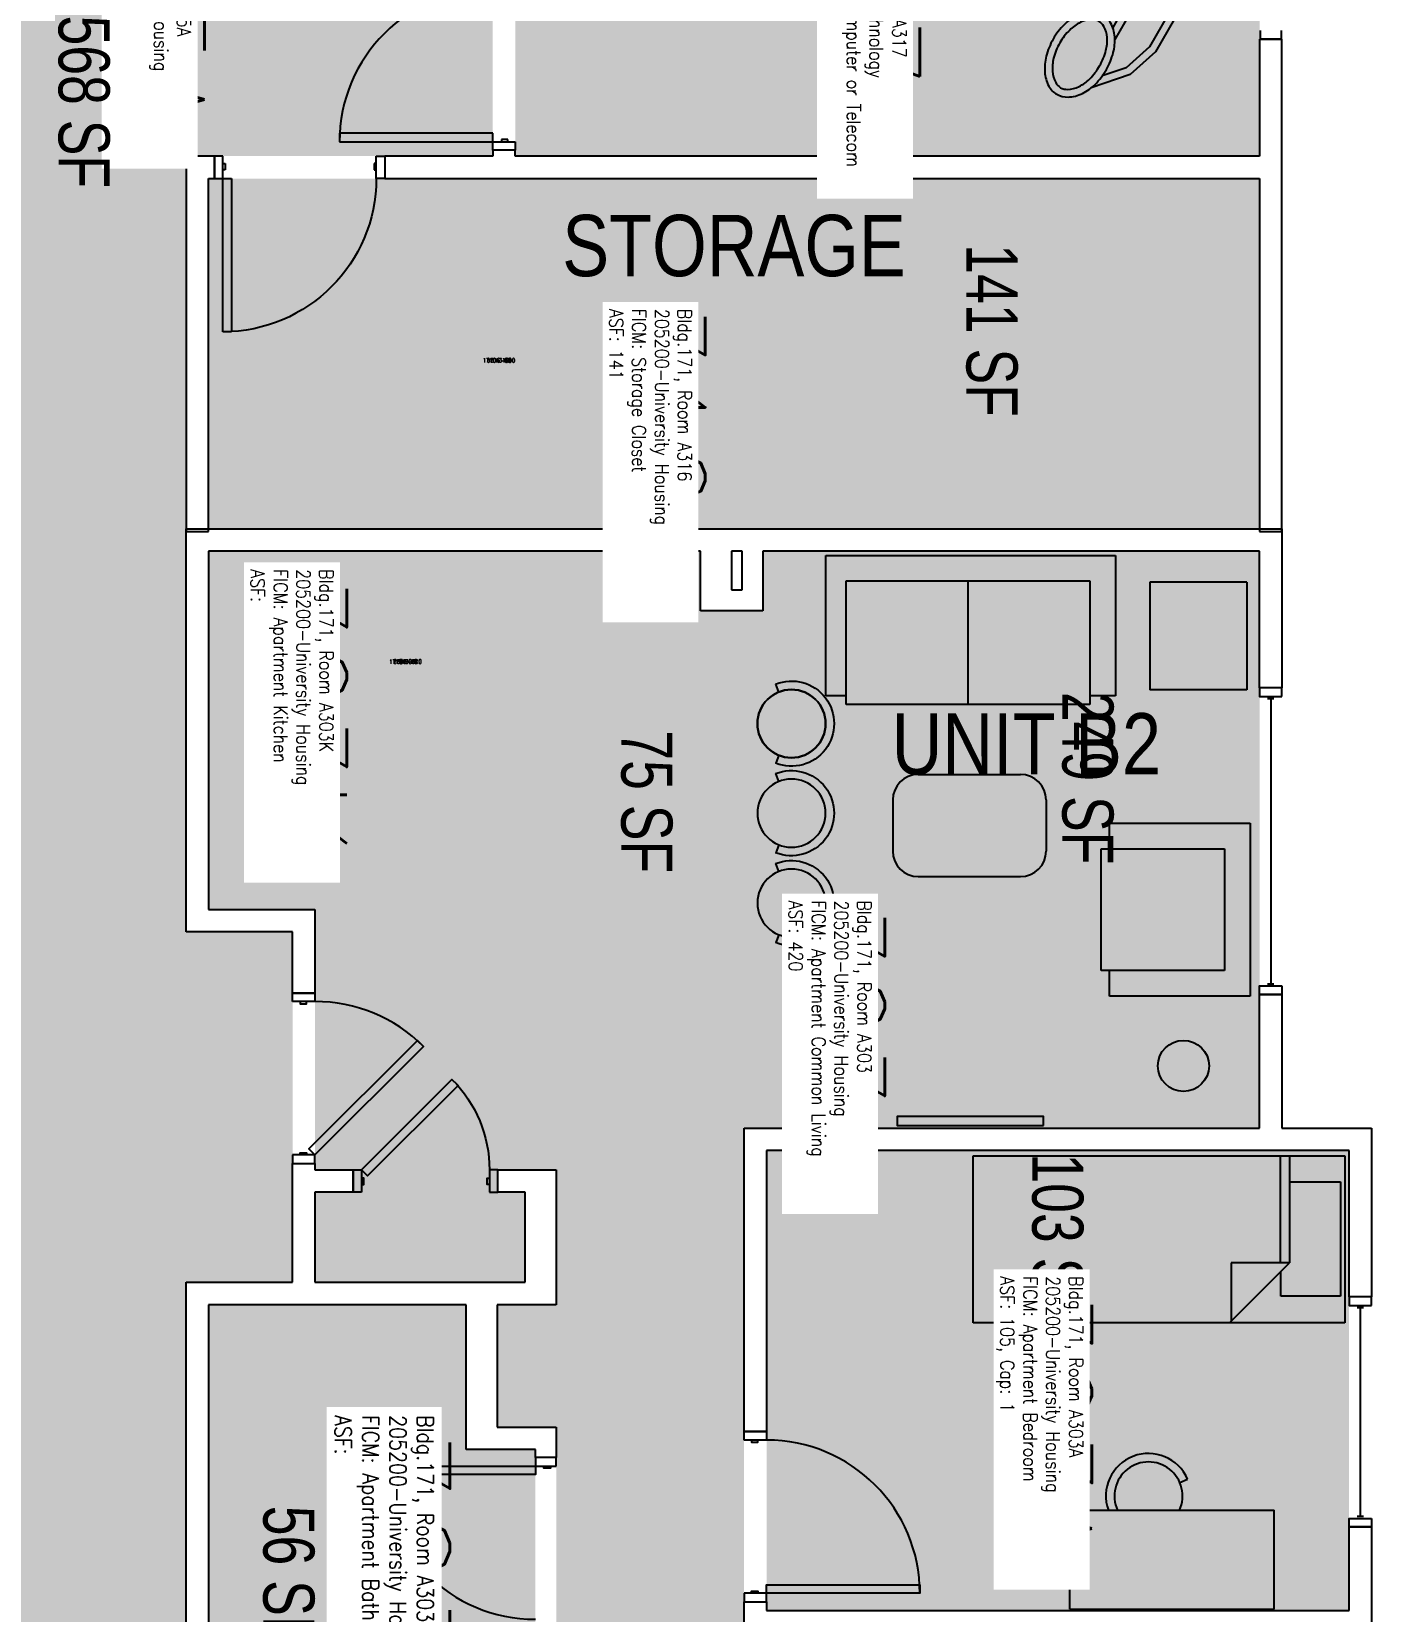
# Model space of a CAD drawing. Header units: inches. Extents: x 88 to 3257, y -489 to 2081.
# Drawn here: x 399.2 to 713.8, y 539.5 to 910.5 of the extents above; entities that cross this region are included whole.
import ezdxf
from ezdxf.enums import TextEntityAlignment as Align

# ---------------------------------------------------------------- set-up
doc = ezdxf.new("R2010")
doc.units = ezdxf.units.IN
doc.header["$LTSCALE"] = 48
doc.header["$MEASUREMENT"] = 0
for name, color, linetype in [('A-AREA-IDEN', 1, 'Continuous'), ('A-DOOR', 2, 'Continuous'), ('A-FURN', 3, 'Continuous'), ('A-GLAZ', 1, 'Continuous'), ('A-IDEN-ICON', 4, 'Continuous'), ('A-IDEN-RNUM', 7, 'Continuous'), ('A-IDEN-SNUM', 4, 'Continuous'), ('A-IDEN-VNUM', 4, 'Continuous'), ('A-WALL', 5, 'Continuous'), ('AREA-TEXT', 3, 'Continuous'), ('Rooms-Category-Color', 7, 'Continuous'), ('Rooms-College-Color', 7, 'Continuous'), ('Rooms-Department-Color', 7, 'Continuous'), ('Rooms-Division-Color', 7, 'Continuous'), ('Rooms-Information', 7, 'Continuous')]:
    doc.layers.add(name, color=color, linetype=linetype)
doc.styles.add('AREA', font='arial.ttf', dxfattribs={"width": 0.75, "height": 12})
doc.styles.add('ROOMSNUMBER', font='txt.shx', dxfattribs={"height": 0.03})
doc.styles.add('ROOMVNUMBER', font='simplex.shx', dxfattribs={"width": 0.85})
doc.styles.get("Standard").update_dxf_attribs({"font": 'ARIALN.TTF'})
pattern_1 = [(45, (1086.59335, 189.51828), (0.088388348, -0.088388348), [])]

# ---------------------------------------------------------------- blocks, each defined once
blk = doc.blocks.new('LUVSEAT')
at = {"layer": 'A-FURN'}
for p, q in [((0, 34), (-33, 34)), ((-33, 34), (-33, 28)), ((0, -34), (0, 34)), ((-6, 28), (-35, 28)), ((-35, 28), (-35, -29.21)), ((-6, -29.21), (-6, 28)), ((-35, -0.6), (-6, -0.6)), ((-35, -29.21), (-6, -29.21)), ((-33, -29.21), (-33, -34)), ((-33, -34), (0, -34))]:
    blk.add_line(p, q, dxfattribs=at)
blk = doc.blocks.new('Bar stool')
at = {"layer": 'A-FURN'}
for p, q in [((-7.43, -2.97), (-9.29, -3.71)), ((7.43, -2.97), (9.29, -3.71))]:
    blk.add_line(p, q, dxfattribs=at)
blk.add_circle((0, 0), 8, dxfattribs=at)
blk.add_arc((0, 0), 10, 338.206, 201.794, dxfattribs=at)
blk = doc.blocks.new('A$C4D89189E')
for p, q in [((0, 48), (0, 0)), ((0, 48), (23.25, 48)), ((23.25, 48), (23.25, 0)), ((29.75, 22.18), (30.53, 20.35)), ((0, 0), (23.25, 0.01))]:
    blk.add_line(p, q)
for radius, start, end in [(10, 293.206, 109.5297), (8, 245.2999, 114.7001)]:
    blk.add_arc((26.59, 29.54), radius, start, end)
blk = doc.blocks.new('BED_TWIN')
at = {"linetype": 'Continuous'}
for p, q in [((87.250002, 19.500025), (0, 19.500025)), ((0, 19.500025), (0, -19.740625)), ((12.96, 19.500025), (12.96, -5.659925)), ((15.12, -5.659925), (15.12, 19.500025)), ((87.250002, -19.740625), (87.250002, 19.504725)), ((12.96, 13.379975), (0.99222, 13.379975)), ((1, 13.376575), (1, -13.500025)), ((27.040597, -19.740625), (12.96, -5.659925)), ((12.96, -5.659925), (26.64, -5.659925)), ((26.64, -5.659925), (26.64, -19.340025)), ((15, -13.500025), (15, -7.717325)), ((1, -13.500025), (15, -13.500025)), ((0, -19.740625), (87.252733, -19.740625))]:
    blk.add_line(p, q, dxfattribs=at)
blk = doc.blocks.new('TV')
at = {"layer": 'A-FURN'}
blk.add_lwpolyline([(464.06, -449.82), (466.21, -449.82), (466.21, -484.13), (464.06, -484.13)], close=True, dxfattribs=at)
blk = doc.blocks.new('singleseat')
at = {"layer": 'A-FURN'}
for p, q in [((535.06, -401.29), (494.46, -401.29)), ((494.46, -401.29), (494.46, -434.29)), ((535.06, -434.29), (535.06, -401.29)), ((529.06, -407.29), (500.46, -407.29)), ((500.46, -407.29), (500.46, -436.29)), ((529.06, -436.29), (529.06, -407.29)), ((529.06, -436.29), (529.06, -407.29)), ((494.46, -434.29), (500.46, -434.29)), ((500.46, -436.29), (529.06, -436.29)), ((529.06, -434.29), (533.85, -434.29)), ((529.06, -434.29), (535.06, -434.29))]:
    blk.add_line(p, q, dxfattribs=at)
blk = doc.blocks.new('CPPHONE')
for p, q in [((0.0096, 0.0252), (-0.0196, -0.0252)), ((0.0169, 0.0279), (-0.0182, -0.0329))]:
    blk.add_line(p, q)
for points in [[(0.0288, 0.0786, 0.139889), (0.0216, 0.0804, 0.107118), (0.0122, 0.0781, 0.079812), (0.0039, 0.0722, 0.067459), (-0.0035, 0.0626, 0.067459), (-0.008, 0.0515, 0.079812), (-0.009, 0.0413, 0.107118), (-0.0064, 0.032, 0.139889), (-0.0012, 0.0267, 0.139889), (0.0061, 0.0248, 0.107118), (0.0155, 0.0272, 0.079812), (0.0238, 0.0331, 0.067459), (0.0312, 0.0426, 0.067459), (0.0357, 0.0538, 0.079812), (0.0367, 0.0639, 0.107118), (0.034, 0.0732, 0.139889)], [(0.0263, 0.0743, 0.139889), (0.0218, 0.0754, 0.107118), (0.0144, 0.0736, 0.079812), (0.0074, 0.0686, 0.067459), (0.0008, 0.0601, 0.067459), (-0.0032, 0.0502, 0.079812), (-0.004, 0.0417, 0.107118), (-0.0019, 0.0344, 0.139889), (0.0013, 0.031, 0.139889), (0.0059, 0.0298, 0.107118), (0.0133, 0.0317, 0.079812), (0.0203, 0.0367, 0.067459), (0.0268, 0.0451, 0.067459), (0.0309, 0.055, 0.079812), (0.0317, 0.0636, 0.107118), (0.0296, 0.0709, 0.139889)], [(-0.0262, -0.0167, 0.139889), (-0.0334, -0.0148, 0.107118), (-0.0428, -0.0172, 0.079812), (-0.0511, -0.0231, 0.067459), (-0.0585, -0.0326, 0.067459), (-0.063, -0.0438, 0.079812), (-0.064, -0.0539, 0.107118), (-0.0614, -0.0632, 0.139889), (-0.0562, -0.0686, 0.139889), (-0.0489, -0.0704, 0.107118), (-0.0395, -0.0681, 0.079812), (-0.0312, -0.0622, 0.067459), (-0.0238, -0.0526, 0.067459), (-0.0193, -0.0415, 0.079812), (-0.0183, -0.0313, 0.107118), (-0.021, -0.022, 0.139889)], [(-0.0287, -0.021, 0.139889), (-0.0332, -0.0198, 0.107118), (-0.0406, -0.0217, 0.079812), (-0.0476, -0.0267, 0.067459), (-0.0542, -0.0351, 0.067459), (-0.0582, -0.045, 0.079812), (-0.059, -0.0536, 0.107118), (-0.0569, -0.0609, 0.139889), (-0.0537, -0.0643, 0.139889), (-0.0491, -0.0654, 0.107118), (-0.0417, -0.0636, 0.079812), (-0.0347, -0.0586, 0.067459), (-0.0282, -0.0501, 0.067459), (-0.0241, -0.0402, 0.079812), (-0.0233, -0.0317, 0.107118), (-0.0254, -0.0244, 0.139889)]]:
    blk.add_lwpolyline(points, format="xyb", close=True)
for points in [[(0.0364, 0.0572), (0.0417, 0.0308), (0.0382, 0.0108), (0.0082, -0.0411), (-0.0083, -0.0558), (-0.0338, -0.0645)], [(0.0334, 0.047), (0.0366, 0.0307), (0.0334, 0.0126), (0.0043, -0.0379), (-0.0109, -0.0514), (-0.0265, -0.0567)]]:
    blk.add_lwpolyline(points)

msp = doc.modelspace()

# ---------------------------------------------------------------- hatches: boundary and pattern name
h = msp.add_hatch()
h.set_pattern_fill('ANSI31', color=256, style=0)
h.set_pattern_definition(pattern_1)
h.paths.add_polyline_path([(502.64, 520.99), (502.64, 579.72), (493.43, 579.72), (493.43, 520.99)], flags=9)
h = msp.add_hatch()
h.set_pattern_fill('ANSI31', color=256, style=0)
h.set_pattern_definition(pattern_1)
h.paths.add_polyline_path([(502.64, 520.99), (502.64, 579.72), (493.43, 579.72), (493.43, 520.99)], flags=9)
at = {"layer": 'Rooms-Category-Color', "true_color": 0xadadad}
msp.add_hatch(color=253, dxfattribs=at).paths.add_polyline_path([(547.22, 1168.24), (547.22, 1193.24), (464.89, 1193.24), (464.89, 1168.24), (375.5, 1168.24), (375.5, 1082.22), (350.5, 1082.22), (350.5, 999.89), (375.5, 999.89), (375.5, 815.86), (350.5, 815.86), (350.5, 733.53), (375.5, 733.53), (374.88, 226), (435.5, 226), (435.5, 616.78), (460.5, 616.78), (460.5, 699.11), (435.5, 699.11), (435.5, 881.25), (507.5, 881.25), (507.5, 960.25), (435.5, 960.25), (435.5, 1023.88), (495.87, 1084.25), (547.22, 1084.25)])
at = {"layer": 'Rooms-Category-Color', "true_color": 0xe3c5e1}
msp.add_hatch(color=254, dxfattribs=at).paths.add_polyline_path([(687.5, 960.25), (687.5, 881.25), (512.75, 881.25), (512.75, 948.25), (536.75, 948.25), (536.75, 960.25)])
at = {"layer": 'Rooms-Category-Color', "true_color": 0x728ef3}
for points in [[(687.5, 876), (687.5, 793.75), (440.75, 793.75), (440.75, 876)], [(440.75, 704.36), (570.88, 704.36), (570.88, 774.5), (556.25, 774.5), (556.25, 788.5), (440.75, 788.5)], [(570.88, 788.5), (570.88, 704.36), (465.75, 704.36), (465.75, 643.23), (474.7, 643.23), (474.7, 637.98), (465.75, 637.98), (465.75, 616.78), (515.13, 616.78), (515.13, 637.98), (508.7, 637.98), (508.7, 643.23), (522.38, 643.23), (522.38, 611.53), (508.5, 611.53), (508.5, 582.78), (522.38, 582.78), (522.38, 406.75), (508.5, 406.75), (508.5, 378), (566.5, 378), (566.5, 653), (687.5, 653), (687.5, 788.5)], [(708.5, 539.75), (708.5, 647.75), (571.75, 647.75), (571.75, 539.75)], [(440.75, 611.53), (440.75, 498.39), (517.5, 498.39), (517.5, 577.53), (501.25, 577.53), (501.25, 611.53)]]:
    msp.add_hatch(color=171, dxfattribs=at).paths.add_polyline_path(points)
at = {"layer": 'Rooms-College-Color', "true_color": 0xadadad}
for points in [[(547.22, 1168.24), (547.22, 1193.24), (464.89, 1193.24), (464.89, 1168.24), (375.5, 1168.24), (375.5, 1082.22), (350.5, 1082.22), (350.5, 999.89), (375.5, 999.89), (375.5, 815.86), (350.5, 815.86), (350.5, 733.53), (375.5, 733.53), (374.88, 226), (435.5, 226), (435.5, 616.78), (460.5, 616.78), (460.5, 699.11), (435.5, 699.11), (435.5, 881.25), (507.5, 881.25), (507.5, 960.25), (435.5, 960.25), (435.5, 1023.88), (495.87, 1084.25), (547.22, 1084.25)], [(687.5, 960.25), (687.5, 881.25), (512.75, 881.25), (512.75, 948.25), (536.75, 948.25), (536.75, 960.25)], [(687.5, 876), (687.5, 793.75), (440.75, 793.75), (440.75, 876)], [(440.75, 704.36), (570.88, 704.36), (570.88, 774.5), (556.25, 774.5), (556.25, 788.5), (440.75, 788.5)], [(570.88, 788.5), (570.88, 704.36), (465.75, 704.36), (465.75, 643.23), (474.7, 643.23), (474.7, 637.98), (465.75, 637.98), (465.75, 616.78), (515.13, 616.78), (515.13, 637.98), (508.7, 637.98), (508.7, 643.23), (522.38, 643.23), (522.38, 611.53), (508.5, 611.53), (508.5, 582.78), (522.38, 582.78), (522.38, 406.75), (508.5, 406.75), (508.5, 378), (566.5, 378), (566.5, 653), (687.5, 653), (687.5, 788.5)], [(708.5, 539.75), (708.5, 647.75), (571.75, 647.75), (571.75, 539.75)], [(440.75, 611.53), (440.75, 498.39), (517.5, 498.39), (517.5, 577.53), (501.25, 577.53), (501.25, 611.53)]]:
    msp.add_hatch(color=253, dxfattribs=at).paths.add_polyline_path(points)
at = {"layer": 'Rooms-Department-Color', "true_color": 0xacacac}
msp.add_hatch(color=253, dxfattribs=at).paths.add_polyline_path([(547.22, 1168.24), (547.22, 1193.24), (464.89, 1193.24), (464.89, 1168.24), (375.5, 1168.24), (375.5, 1082.22), (350.5, 1082.22), (350.5, 999.89), (375.5, 999.89), (375.5, 815.86), (350.5, 815.86), (350.5, 733.53), (375.5, 733.53), (374.88, 226), (435.5, 226), (435.5, 616.78), (460.5, 616.78), (460.5, 699.11), (435.5, 699.11), (435.5, 881.25), (507.5, 881.25), (507.5, 960.25), (435.5, 960.25), (435.5, 1023.88), (495.87, 1084.25), (547.22, 1084.25)])
at = {"layer": 'Rooms-Department-Color', "true_color": 0x604aed}
for points in [[(687.5, 960.25), (687.5, 881.25), (512.75, 881.25), (512.75, 948.25), (536.75, 948.25), (536.75, 960.25)], [(687.5, 876), (687.5, 793.75), (440.75, 793.75), (440.75, 876)], [(440.75, 704.36), (570.88, 704.36), (570.88, 774.5), (556.25, 774.5), (556.25, 788.5), (440.75, 788.5)], [(570.88, 788.5), (570.88, 704.36), (465.75, 704.36), (465.75, 643.23), (474.7, 643.23), (474.7, 637.98), (465.75, 637.98), (465.75, 616.78), (515.13, 616.78), (515.13, 637.98), (508.7, 637.98), (508.7, 643.23), (522.38, 643.23), (522.38, 611.53), (508.5, 611.53), (508.5, 582.78), (522.38, 582.78), (522.38, 406.75), (508.5, 406.75), (508.5, 378), (566.5, 378), (566.5, 653), (687.5, 653), (687.5, 788.5)], [(708.5, 539.75), (708.5, 647.75), (571.75, 647.75), (571.75, 539.75)], [(440.75, 611.53), (440.75, 498.39), (517.5, 498.39), (517.5, 577.53), (501.25, 577.53), (501.25, 611.53)]]:
    msp.add_hatch(color=173, dxfattribs=at).paths.add_polyline_path(points)
at = {"layer": 'Rooms-Division-Color', "true_color": 0xadadad}
msp.add_hatch(color=253, dxfattribs=at).paths.add_polyline_path([(547.22, 1168.24), (547.22, 1193.24), (464.89, 1193.24), (464.89, 1168.24), (375.5, 1168.24), (375.5, 1082.22), (350.5, 1082.22), (350.5, 999.89), (375.5, 999.89), (375.5, 815.86), (350.5, 815.86), (350.5, 733.53), (375.5, 733.53), (374.88, 226), (435.5, 226), (435.5, 616.78), (460.5, 616.78), (460.5, 699.11), (435.5, 699.11), (435.5, 881.25), (507.5, 881.25), (507.5, 960.25), (435.5, 960.25), (435.5, 1023.88), (495.87, 1084.25), (547.22, 1084.25)])
at = {"layer": 'Rooms-Division-Color', "true_color": 0x604aed}
for points in [[(687.5, 960.25), (687.5, 881.25), (512.75, 881.25), (512.75, 948.25), (536.75, 948.25), (536.75, 960.25)], [(687.5, 876), (687.5, 793.75), (440.75, 793.75), (440.75, 876)], [(440.75, 704.36), (570.88, 704.36), (570.88, 774.5), (556.25, 774.5), (556.25, 788.5), (440.75, 788.5)], [(570.88, 788.5), (570.88, 704.36), (465.75, 704.36), (465.75, 643.23), (474.7, 643.23), (474.7, 637.98), (465.75, 637.98), (465.75, 616.78), (515.13, 616.78), (515.13, 637.98), (508.7, 637.98), (508.7, 643.23), (522.38, 643.23), (522.38, 611.53), (508.5, 611.53), (508.5, 582.78), (522.38, 582.78), (522.38, 406.75), (508.5, 406.75), (508.5, 378), (566.5, 378), (566.5, 653), (687.5, 653), (687.5, 788.5)], [(708.5, 539.75), (708.5, 647.75), (571.75, 647.75), (571.75, 539.75)], [(440.75, 611.53), (440.75, 498.39), (517.5, 498.39), (517.5, 577.53), (501.25, 577.53), (501.25, 611.53)]]:
    msp.add_hatch(color=173, dxfattribs=at).paths.add_polyline_path(points)

# ---------------------------------------------------------------- linework, layer by layer
at = {"layer": 'A-DOOR'}
for p, q in [((507.5, 886.63), (471.5, 886.63)), ((471.5, 886.63), (471.5, 884.63)), ((507.5, 886.63), (471.5, 886.63)), ((471.5, 886.63), (471.5, 884.63)), ((471.5, 884.63), (507.5, 884.63)), ((471.5, 884.63), (507.5, 884.63)), ((507.5, 884.63), (507.5, 886.63)), ((507.5, 884.63), (507.5, 886.63)), ((507.5, 882.63), (507.5, 884.63)), ((507.5, 884.63), (512.75, 884.63)), ((507.5, 882.63), (507.5, 884.63)), ((507.5, 884.63), (512.75, 884.63)), ((511, 885.13), (509.5, 885.13)), ((509.5, 885.13), (509.5, 884.63)), ((511, 885.13), (509.5, 885.13)), ((509.5, 885.13), (509.5, 884.63)), ((509.5, 884.63), (511, 884.63)), ((509.5, 884.63), (511, 884.63)), ((511, 884.63), (511, 885.13)), ((511, 884.63), (511, 885.13)), ((512.75, 884.63), (512.75, 882.63)), ((512.75, 884.63), (512.75, 882.63)), ((444.13, 881.25), (442.13, 881.25)), ((442.13, 881.25), (442.13, 876)), ((444.13, 881.25), (442.13, 881.25)), ((442.13, 881.25), (442.13, 876)), ((444.13, 876), (444.13, 881.25)), ((444.13, 876), (444.13, 881.25)), ((444.13, 879.5), (444.63, 879.5)), ((444.13, 878), (444.13, 879.5)), ((444.13, 879.5), (444.63, 879.5)), ((444.13, 878), (444.13, 879.5)), ((444.63, 879.5), (444.63, 878)), ((444.63, 879.5), (444.63, 878)), ((480.13, 879.5), (479.63, 879.5)), ((479.63, 879.5), (479.63, 878)), ((480.13, 879.5), (479.63, 879.5)), ((479.63, 879.5), (479.63, 878)), ((480.13, 881.25), (482.13, 881.25)), ((480.13, 876), (480.13, 881.25)), ((480.13, 881.25), (482.13, 881.25)), ((480.13, 876), (480.13, 881.25)), ((480.13, 878), (480.13, 879.5)), ((480.13, 878), (480.13, 879.5)), ((482.13, 881.25), (482.13, 876)), ((482.13, 881.25), (482.13, 876)), ((512.75, 882.63), (507.5, 882.63)), ((512.75, 882.63), (507.5, 882.63)), ((442.13, 876), (444.13, 876)), ((442.13, 876), (444.13, 876)), ((444.63, 878), (444.13, 878)), ((444.63, 878), (444.13, 878)), ((444.13, 876), (446.13, 876)), ((444.13, 840), (444.13, 876)), ((444.13, 876), (446.13, 876)), ((444.13, 840), (444.13, 876)), ((446.13, 876), (446.13, 840)), ((446.13, 876), (446.13, 840)), ((479.63, 878), (480.13, 878)), ((479.63, 878), (480.13, 878)), ((482.13, 876), (480.13, 876)), ((482.13, 876), (480.13, 876)), ((446.13, 840), (444.13, 840)), ((446.13, 840), (444.13, 840))]:
    msp.add_line(p, q, dxfattribs=at)
for points in [[(460.5, 682.72), (460.5, 684.72), (465.75, 684.72), (465.75, 682.72)], [(460.5, 682.72), (460.5, 684.72), (465.75, 684.72), (465.75, 682.72)], [(462.25, 682.72), (462.25, 682.22), (463.75, 682.22), (463.75, 682.72)], [(462.25, 682.72), (462.25, 682.22), (463.75, 682.22), (463.75, 682.72)], [(465.75, 646.72), (464.34, 648.13), (489.79, 673.59), (491.21, 672.17)], [(465.75, 646.72), (464.34, 648.13), (489.79, 673.59), (491.21, 672.17)], [(476.7, 643.23), (478.11, 641.82), (499.33, 663.03), (497.91, 664.44)], [(476.7, 643.23), (478.11, 641.82), (499.33, 663.03), (497.91, 664.44)], [(460.5, 646.72), (460.5, 644.72), (465.75, 644.72), (465.75, 646.72)], [(460.5, 646.72), (460.5, 644.72), (465.75, 644.72), (465.75, 646.72)], [(462.25, 646.72), (462.25, 647.22), (463.75, 647.22), (463.75, 646.72)], [(462.25, 646.72), (462.25, 647.22), (463.75, 647.22), (463.75, 646.72)], [(476.7, 637.98), (474.7, 637.98), (474.7, 643.23), (476.7, 643.23)], [(476.7, 637.98), (474.7, 637.98), (474.7, 643.23), (476.7, 643.23)], [(506.7, 637.98), (508.7, 637.98), (508.7, 643.23), (506.7, 643.23)], [(506.7, 637.98), (508.7, 637.98), (508.7, 643.23), (506.7, 643.23)], [(476.7, 639.73), (477.2, 639.73), (477.2, 641.23), (476.7, 641.23)], [(476.7, 639.73), (477.2, 639.73), (477.2, 641.23), (476.7, 641.23)], [(506.7, 639.73), (506.2, 639.73), (506.2, 641.23), (506.7, 641.23)], [(506.7, 639.73), (506.2, 639.73), (506.2, 641.23), (506.7, 641.23)], [(566.5, 579.75), (566.5, 581.75), (571.75, 581.75), (571.75, 579.75)], [(566.5, 579.75), (566.5, 581.75), (571.75, 581.75), (571.75, 579.75)], [(568.25, 579.75), (568.25, 579.25), (569.75, 579.25), (569.75, 579.75)], [(568.25, 579.75), (568.25, 579.25), (569.75, 579.25), (569.75, 579.75)], [(522.38, 573.64), (522.38, 575.64), (517.5, 575.64), (517.5, 573.64)], [(522.38, 573.64), (522.38, 575.64), (517.5, 575.64), (517.5, 573.64)], [(517.5, 573.64), (517.5, 571.64), (481.5, 571.64), (481.5, 573.64)], [(517.5, 573.64), (517.5, 571.64), (481.5, 571.64), (481.5, 573.64)], [(521, 573.64), (521, 573.14), (519.5, 573.14), (519.5, 573.64)], [(521, 573.64), (521, 573.14), (519.5, 573.14), (519.5, 573.64)], [(571.75, 543.75), (571.75, 545.75), (607.75, 545.75), (607.75, 543.75)], [(571.75, 543.75), (571.75, 545.75), (607.75, 545.75), (607.75, 543.75)], [(566.5, 543.75), (566.5, 541.75), (571.75, 541.75), (571.75, 543.75)], [(566.5, 543.75), (566.5, 541.75), (571.75, 541.75), (571.75, 543.75)], [(568.25, 543.75), (568.25, 544.25), (569.75, 544.25), (569.75, 543.75)], [(568.25, 543.75), (568.25, 544.25), (569.75, 544.25), (569.75, 543.75)]]:
    msp.add_lwpolyline(points, close=True, dxfattribs=at)
for centre, start, end in [((507.5, 884.63), 90, 180), ((507.5, 884.63), 90, 180), ((465.75, 646.72), 45, 90), ((465.75, 646.72), 45, 90), ((571.75, 543.75), 0, 90), ((571.75, 543.75), 0, 90), ((517.5, 573.64), 180, 270), ((517.5, 573.64), 180, 270)]:
    msp.add_arc(centre, 36, start, end, dxfattribs=at)
at = {"layer": 'A-DOOR', "extrusion": (0, 0, -1)}
for centre, radius, start, end in [((-444.13, 876), 36, 180, 270), ((-444.13, 876), 36, 180, 270), ((-476.7, 643.23), 30, 135, 180), ((-476.7, 643.23), 30, 135, 180)]:
    msp.add_arc(centre, radius, start, end, dxfattribs=at)
at = {"layer": 'A-FURN'}
for p, q in [((684.48, 781.19), (661.73, 781.19)), ((661.73, 781.19), (661.73, 755.94)), ((684.48, 781.19), (661.73, 781.19)), ((661.73, 781.19), (661.73, 755.94)), ((684.48, 781.19), (684.48, 755.94)), ((684.48, 781.19), (684.48, 755.94)), ((684.48, 755.94), (661.73, 755.94)), ((684.48, 755.94), (661.73, 755.94)), ((607.37, 736.05), (631.37, 736.05)), ((607.37, 736.05), (631.37, 736.05)), ((601.37, 730.05), (601.37, 718.05)), ((601.37, 730.05), (601.37, 718.05)), ((637.37, 730.05), (637.37, 718.05)), ((637.37, 730.05), (637.37, 718.05)), ((607.37, 712.05), (631.37, 712.05)), ((607.37, 712.05), (631.37, 712.05))]:
    msp.add_line(p, q, dxfattribs=at)
for centre, radius in [((577.61, 747.98), 8), ((577.61, 747.98), 8), ((669.63, 667.6), 6), ((669.63, 667.6), 6)]:
    msp.add_circle(centre, radius, dxfattribs=at)
for centre, start, end in [((607.37, 730.05), 90, 180), ((607.37, 730.05), 90, 180), ((631.37, 730.05), 0, 90), ((631.37, 730.05), 0, 90), ((607.37, 718.05), 180, 270), ((607.37, 718.05), 180, 270), ((631.37, 718.05), 270, 0), ((631.37, 718.05), 270, 0)]:
    msp.add_arc(centre, 6, start, end, dxfattribs=at)
at = {"layer": 'A-GLAZ'}
for p, q in [((687.63, 910.75), (687.63, 908.75)), ((687.63, 910.75), (687.63, 908.75)), ((692.63, 908.75), (692.63, 910.75)), ((692.63, 908.75), (692.63, 910.75)), ((687.63, 908.75), (692.63, 908.75)), ((687.63, 908.75), (692.63, 908.75)), ((689.38, 753.88), (690.88, 753.88)), ((689.38, 753.88), (690.88, 753.88)), ((690.13, 753.88), (690.13, 686.88)), ((690.13, 753.88), (690.13, 686.88)), ((689.38, 686.88), (690.88, 686.88)), ((689.38, 686.88), (690.88, 686.88)), ((710.38, 610.84), (711.88, 610.84)), ((710.38, 610.84), (711.88, 610.84)), ((711.13, 610.84), (711.13, 561.84)), ((711.13, 610.84), (711.13, 561.84)), ((710.38, 561.84), (711.88, 561.84)), ((710.38, 561.84), (711.88, 561.84))]:
    msp.add_line(p, q, dxfattribs=at)
for points in [[(692.75, 754.38), (692.75, 756.38), (687.5, 756.38), (687.5, 754.38)], [(692.75, 754.38), (692.75, 756.38), (687.5, 756.38), (687.5, 754.38)], [(692.75, 686.38), (692.75, 684.38), (687.5, 684.38), (687.5, 686.38)], [(692.75, 686.38), (692.75, 684.38), (687.5, 684.38), (687.5, 686.38)], [(713.75, 611.34), (713.75, 613.34), (708.5, 613.34), (708.5, 611.34)], [(713.75, 611.34), (713.75, 613.34), (708.5, 613.34), (708.5, 611.34)], [(713.75, 561.34), (713.75, 559.34), (708.5, 559.34), (708.5, 561.34)], [(713.75, 561.34), (713.75, 559.34), (708.5, 559.34), (708.5, 561.34)]]:
    msp.add_lwpolyline(points, close=True, dxfattribs=at)
at = {"layer": 'A-WALL'}
for p, q in [((692.75, 908.75), (687.5, 908.75)), ((687.5, 908.75), (687.5, 881.25)), ((692.75, 908.75), (687.5, 908.75)), ((687.5, 908.75), (687.5, 881.25)), ((692.75, 793.13), (692.75, 908.75)), ((692.75, 793.13), (692.75, 908.75)), ((435.5, 881.25), (435.5, 793.13)), ((442.13, 881.25), (435.5, 881.25)), ((435.5, 881.25), (435.5, 793.13)), ((442.13, 881.25), (435.5, 881.25)), ((442.13, 876), (442.13, 881.25)), ((442.13, 876), (442.13, 881.25)), ((507.5, 881.25), (482.13, 881.25)), ((482.13, 881.25), (482.13, 876)), ((507.5, 881.25), (482.13, 881.25)), ((482.13, 881.25), (482.13, 876)), ((512.75, 882.63), (507.5, 882.63)), ((507.5, 882.63), (507.5, 881.25)), ((512.75, 882.63), (507.5, 882.63)), ((507.5, 882.63), (507.5, 881.25)), ((512.75, 881.25), (512.75, 882.63)), ((512.75, 881.25), (512.75, 882.63)), ((687.5, 881.25), (512.75, 881.25)), ((687.5, 881.25), (512.75, 881.25)), ((440.75, 793.13), (440.75, 876)), ((440.75, 876), (442.13, 876)), ((440.75, 793.13), (440.75, 876)), ((440.75, 876), (442.13, 876)), ((482.13, 876), (687.5, 876)), ((482.13, 876), (687.5, 876)), ((687.5, 876), (687.5, 793.13)), ((687.5, 876), (687.5, 793.13)), ((435.5, 699.11), (435.5, 793.75)), ((435.5, 793.75), (692.75, 793.75)), ((435.5, 699.11), (435.5, 793.75)), ((435.5, 793.75), (692.75, 793.75)), ((435.5, 793.13), (440.75, 793.13)), ((435.5, 793.13), (440.75, 793.13)), ((687.5, 793.13), (692.75, 793.13)), ((687.5, 793.13), (692.75, 793.13)), ((692.75, 793.75), (692.75, 756.38)), ((692.75, 793.75), (692.75, 756.38)), ((440.75, 788.5), (440.75, 704.36)), ((556.25, 788.5), (440.75, 788.5)), ((440.75, 788.5), (440.75, 704.36)), ((556.25, 788.5), (440.75, 788.5)), ((556.25, 774.5), (556.25, 788.5)), ((556.25, 774.5), (556.25, 788.5)), ((566, 788.5), (563.5, 788.5)), ((563.5, 788.5), (563.5, 779.38)), ((566, 788.5), (563.5, 788.5)), ((563.5, 788.5), (563.5, 779.38)), ((566, 779.38), (566, 788.5)), ((566, 779.38), (566, 788.5)), ((687.5, 788.5), (570.88, 788.5)), ((570.88, 788.5), (570.88, 774.5)), ((687.5, 788.5), (570.88, 788.5)), ((570.88, 788.5), (570.88, 774.5)), ((687.5, 756.38), (687.5, 788.5)), ((687.5, 756.38), (687.5, 788.5)), ((563.5, 779.38), (566, 779.38)), ((563.5, 779.38), (566, 779.38)), ((570.88, 774.5), (556.25, 774.5)), ((570.88, 774.5), (556.25, 774.5)), ((692.75, 756.38), (687.5, 756.38)), ((692.75, 756.38), (687.5, 756.38)), ((440.75, 704.36), (465.75, 704.36)), ((440.75, 704.36), (465.75, 704.36)), ((465.75, 704.36), (465.75, 684.72)), ((465.75, 704.36), (465.75, 684.72)), ((460.5, 699.11), (435.5, 699.11)), ((460.5, 699.11), (435.5, 699.11)), ((460.5, 684.72), (460.5, 699.11)), ((460.5, 684.72), (460.5, 699.11)), ((465.75, 684.72), (460.5, 684.72)), ((465.75, 684.72), (460.5, 684.72)), ((687.5, 653), (687.5, 684.38)), ((687.5, 684.38), (692.75, 684.38)), ((687.5, 653), (687.5, 684.38)), ((687.5, 684.38), (692.75, 684.38)), ((692.75, 684.38), (692.75, 653)), ((692.75, 684.38), (692.75, 653)), ((566.5, 653), (687.5, 653)), ((566.5, 581.75), (566.5, 653)), ((566.5, 653), (687.5, 653)), ((566.5, 581.75), (566.5, 653)), ((692.75, 653), (713.75, 653)), ((692.75, 653), (713.75, 653)), ((713.75, 653), (713.75, 613.34)), ((713.75, 653), (713.75, 613.34)), ((708.5, 647.75), (571.75, 647.75)), ((571.75, 647.75), (571.75, 581.75)), ((708.5, 647.75), (571.75, 647.75)), ((571.75, 647.75), (571.75, 581.75)), ((708.5, 613.34), (708.5, 647.75)), ((708.5, 613.34), (708.5, 647.75)), ((460.5, 616.78), (460.5, 644.72)), ((460.5, 644.72), (465.75, 644.72)), ((460.5, 616.78), (460.5, 644.72)), ((460.5, 644.72), (465.75, 644.72)), ((465.75, 644.72), (465.75, 643.23)), ((465.75, 644.72), (465.75, 643.23)), ((465.75, 643.23), (474.7, 643.23)), ((465.75, 643.23), (474.7, 643.23)), ((474.7, 643.23), (474.7, 637.98)), ((474.7, 643.23), (474.7, 637.98)), ((508.7, 643.23), (522.38, 643.23)), ((508.7, 637.98), (508.7, 643.23)), ((508.7, 643.23), (522.38, 643.23)), ((508.7, 637.98), (508.7, 643.23)), ((522.38, 643.23), (522.38, 611.53)), ((522.38, 643.23), (522.38, 611.53)), ((474.7, 637.98), (465.75, 637.98)), ((465.75, 637.98), (465.75, 616.78)), ((474.7, 637.98), (465.75, 637.98)), ((465.75, 637.98), (465.75, 616.78)), ((515.13, 637.98), (508.7, 637.98)), ((515.13, 637.98), (508.7, 637.98)), ((515.13, 616.78), (515.13, 637.98)), ((515.13, 616.78), (515.13, 637.98)), ((435.5, 377.38), (435.5, 616.78)), ((435.5, 616.78), (460.5, 616.78)), ((435.5, 377.38), (435.5, 616.78)), ((435.5, 616.78), (460.5, 616.78)), ((465.75, 616.78), (515.13, 616.78)), ((465.75, 616.78), (515.13, 616.78)), ((713.75, 613.34), (708.5, 613.34)), ((713.75, 613.34), (708.5, 613.34)), ((440.75, 611.53), (440.75, 498.39)), ((501.25, 611.53), (440.75, 611.53)), ((440.75, 611.53), (440.75, 498.39)), ((501.25, 611.53), (440.75, 611.53)), ((501.25, 577.53), (501.25, 611.53)), ((501.25, 577.53), (501.25, 611.53)), ((508.5, 611.53), (508.5, 582.78)), ((522.38, 611.53), (508.5, 611.53)), ((508.5, 611.53), (508.5, 582.78)), ((522.38, 611.53), (508.5, 611.53)), ((508.5, 582.78), (522.38, 582.78)), ((508.5, 582.78), (522.38, 582.78)), ((522.38, 582.78), (522.38, 575.64)), ((522.38, 582.78), (522.38, 575.64)), ((571.75, 581.75), (566.5, 581.75)), ((571.75, 581.75), (566.5, 581.75)), ((517.5, 577.53), (501.25, 577.53)), ((517.5, 577.53), (501.25, 577.53)), ((517.5, 575.64), (517.5, 577.53)), ((517.5, 575.64), (517.5, 577.53)), ((522.38, 575.64), (517.5, 575.64)), ((522.38, 575.64), (517.5, 575.64)), ((708.5, 539.75), (708.5, 559.34)), ((708.5, 559.34), (713.75, 559.34)), ((708.5, 539.75), (708.5, 559.34)), ((708.5, 559.34), (713.75, 559.34)), ((713.75, 559.34), (713.75, 507.88)), ((713.75, 559.34), (713.75, 507.88)), ((566.5, 532.88), (566.5, 541.75)), ((566.5, 541.75), (571.75, 541.75)), ((566.5, 532.88), (566.5, 541.75)), ((566.5, 541.75), (571.75, 541.75)), ((571.75, 541.75), (571.75, 539.75)), ((571.75, 541.75), (571.75, 539.75)), ((571.75, 539.75), (708.5, 539.75)), ((571.75, 539.75), (708.5, 539.75))]:
    msp.add_line(p, q, dxfattribs=at)

# ---------------------------------------------------------------- block references
at = {"layer": 'A-FURN', "extrusion": (0, 0, -1), "zscale": -1, "rotation": 90}
for name, p in [('LUVSEAT', (-619.68, 787.5)), ('LUVSEAT', (-619.68, 787.5)), ('Bar stool', (-577.61, 747.98)), ('Bar stool', (-577.61, 747.98)), ('Bar stool', (-577.61, 726.96)), ('Bar stool', (-577.61, 726.96)), ('singleseat', (-1086.59, 189.52)), ('singleseat', (-1086.59, 189.52)), ('Bar stool', (-577.61, 705.84)), ('Bar stool', (-577.61, 705.84)), ('TV', (-1086.59, 189.52)), ('TV', (-1086.59, 189.52))]:
    msp.add_blockref(name, p, dxfattribs=at)
at = {"layer": 'A-FURN', "extrusion": (0, 0, -1), "zscale": -1}
msp.add_blockref('BED_TWIN', (-707.5, 627), dxfattribs=at)
msp.add_blockref('BED_TWIN', (-707.5, 627), dxfattribs=at)
at = {"layer": 'A-FURN', "rotation": 90}
msp.add_blockref('A$C4D89189E', (690.96, 540.01), dxfattribs=at)
msp.add_blockref('A$C4D89189E', (690.96, 540.01), dxfattribs=at)
at = {"layer": 'A-IDEN-ICON', "xscale": 360.0000000025632, "yscale": 360.0000000025632, "zscale": 360.0000000025632, "rotation": 0.1959893751911952}
msp.add_blockref('CPPHONE', (660.05, 920.54), dxfattribs=at)

# ---------------------------------------------------------------- texts
at = {"layer": 'A-AREA-IDEN'}
for s, p in [('STORAGE', (564.13, 853.06)), ('UNIT B2', (632.75, 736.04))]:
    msp.add_text(s, height=14.4, dxfattribs=at).set_placement(p, align=Align.CENTER)
at = {"layer": 'A-IDEN-RNUM', "style": 'ROOMSNUMBER', "width": 0.85}
for s, p in [('0316-00', (508.94, 832.79)), ('0303-K0', (486.99, 762.06)), ('0303-00', (588.83, 682.08)), ('0303-A0', (629.41, 577.78))]:
    msp.add_text(s, height=1, dxfattribs=at).set_placement(p, align=Align.CENTER)
at = {"layer": 'A-IDEN-SNUM', "style": 'ROOMSNUMBER', "width": 0.85}
for s, p in [('1710A31600', (508.94, 832.79)), ('1710A303K0', (486.99, 762.06)), ('1710A30300', (588.83, 682.08)), ('1710A303A0', (629.41, 577.78))]:
    msp.add_text(s, height=1, dxfattribs=at).set_placement(p, align=Align.CENTER)
at = {"layer": 'A-IDEN-VNUM', "style": 'ROOMVNUMBER', "width": 0.85}
for s, height, p in [('315A', 22.5, (428.55, 919.15)), ('317', 22.5, (596.49, 922.09)), ('316', 22.5, (546.13, 823.06)), ('303K', 22.5, (461.97, 750.54)), ('303', 22.5, (588.27, 681.85)), ('303A', 22.5, (636.88, 583.59)), ('303F', 27, (483.94, 545.71))]:
    msp.add_text(s, height=height, rotation=270, dxfattribs=at).set_placement(p, align=Align.MIDDLE_CENTER)
at = {"layer": 'AREA-TEXT', "style": 'AREA', "width": 0.75}
for s, p in [('568 SF', (411.56, 894.01)), ('141 SF', (624.69, 840.28)), ('249 SF', (647.2, 735.19)), ('75 SF', (543.66, 729.63)), ('103 SF', (640.13, 626.8)), ('56 SF', (459.62, 547.55))]:
    msp.add_text(s, height=12, rotation=270, dxfattribs=at).set_placement(p, align=Align.MIDDLE_CENTER)

# ---------------------------------------------------------------- next in the draw order: texts
at = {"layer": 'Rooms-Information', "attachment_point": 7, "rotation": 270, "style": 'ROOMVNUMBER', "bg_fill": 3, "box_fill_scale": 1.5, "bg_fill_color": 256, "bg_fill_true_color": 13158600, "bg_fill_transparency": 0}
for s, insert, char_height, width in [('Bldg.171, Room A315A^M^J205200-University Housing^M^JFICM: Stairway^M^JASF: ', (417.3, 951.93), 3.2143, 72), ('Bldg.171, Room A317^M^J140901-UH-Technology^M^JFICM: Central Computer or Telecom^M^JASF: ', (585.24, 944.86), 3.2143, 72), ('Bldg.171, Room A316^M^J205200-University Housing^M^JFICM: Storage Closet^M^JASF: 141', (534.88, 845.38), 3.2143, 72), ('Bldg.171, Room A303K^M^J205200-University Housing^M^JFICM: Apartment Kitchen^M^JASF: ', (450.72, 784.24), 3.2143, 72), ('Bldg.171, Room A303^M^J205200-University Housing^M^JFICM: Apartment Common Living^M^JASF: 420', (577.02, 706.44), 3.2143, 72), ('Bldg.171, Room A303A^M^J205200-University Housing^M^JFICM: Apartment Bedroom^M^JASF: 105, Cap: 1', (625.63, 618.2), 3.2143, 72), ('Bldg.171, Room A303F^M^J205200-University Housing^M^JFICM: Apartment Bathroom^M^JASF: ', (470.44, 585.59), 3.8571, 86.4)]:
    msp.add_mtext(s, dxfattribs=dict(at, insert=insert, char_height=char_height, width=width))

doc.saveas('drawing.dxf')
